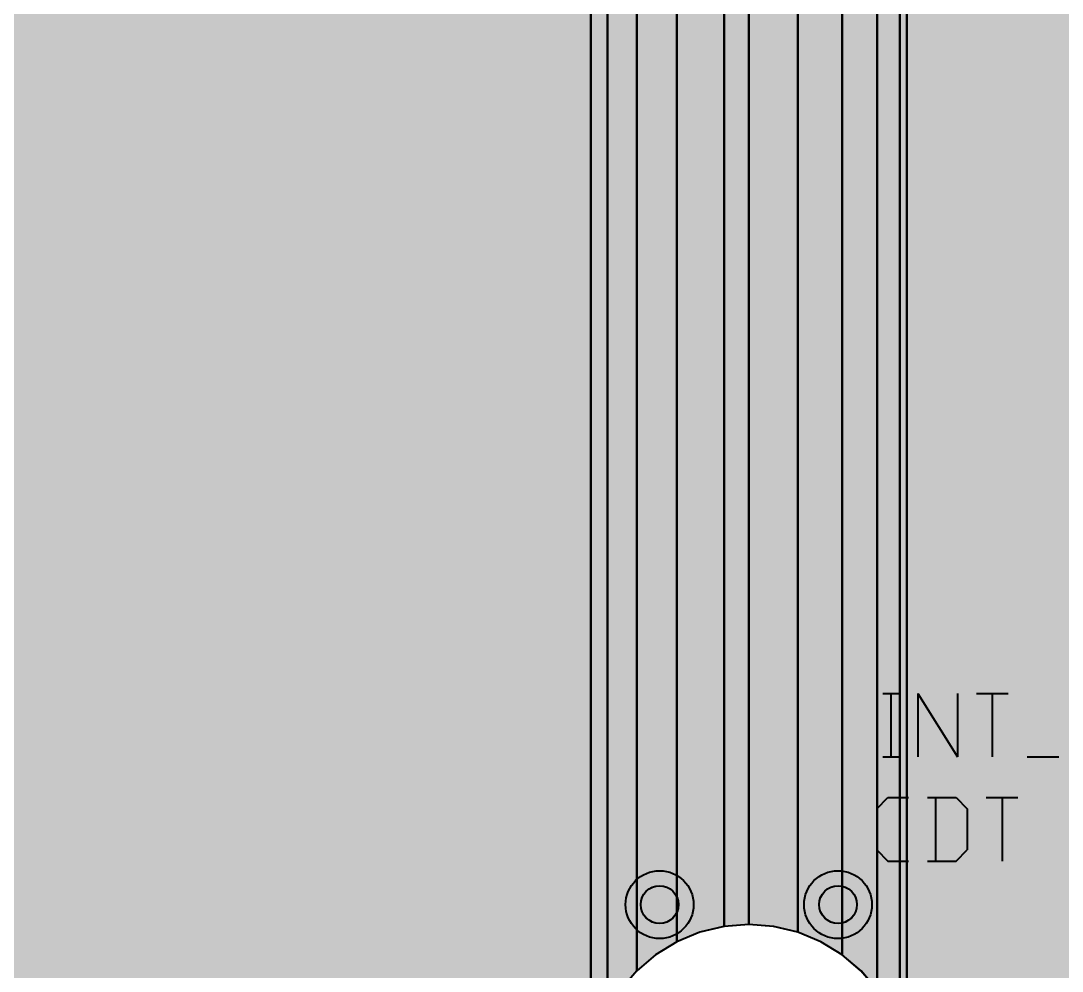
# Model space of a CAD drawing. Header units: millimetres. Extents: x 3.5 to 57, y 2.4 to 42.4.
# Drawn here: x 17.48 to 31.48, y 8.83 to 21.62 of the extents above; entities that cross this region are included whole.
import ezdxf

# ---------------------------------------------------------------- set-up
doc = ezdxf.new("R2010")
doc.units = ezdxf.units.MM
for name, color, linetype in [('bottom_copper', 7, 'Continuous'), ('drill_plated', 7, 'Continuous'), ('top_copper', 7, 'Continuous'), ('top_silk', 7, 'Continuous')]:
    doc.layers.add(name, color=color, linetype=linetype)

# ---------------------------------------------------------------- blocks, each defined once
blk = doc.blocks.new('Block5876')
at = {"layer": 'bottom_copper', "lineweight": 40}
for points in [[(4.7359, 0), (1.4677, 0), (1.4677, 38.9999), (4.7359, 38.9999), (4.7359, 0)], [(1.4677, 4.5353), (1.448, 4.8691), (1.3698, 5.1946), (1.3698, 34.076), (1.448, 34.4015), (1.4677, 34.7353), (1.4677, 4.5353)], [(1.3698, 5.1946), (1.2417, 5.5039), (1.0668, 5.7894), (1.0668, 33.4812), (1.2417, 33.7667), (1.3698, 34.076), (1.3698, 5.1946)], [(1.0668, 5.7894), (0.8494, 6.044), (0.5948, 6.2614), (0.5948, 33.0092), (0.8494, 33.2266), (1.0668, 33.4812), (1.0668, 5.7894)], [(0.5948, 6.2614), (0.3093, 6.4363), (0, 6.5644), (0, 32.7062), (0.3093, 32.8343), (0.5948, 33.0092), (0.5948, 6.2614)], [(0, 6.5644), (-0.3255, 6.6426), (-0.6593, 6.6689), (-0.6593, 32.6017), (-0.3255, 32.628), (0, 32.7062), (0, 6.5644)]]:
    blk.add_hatch(color=7, dxfattribs=at).paths.add_polyline_path(points, flags=0)
at = {"layer": 'bottom_copper', "color": 7, "lineweight": 40}
for points in [[(4.7359, 0), (1.4677, 0), (1.4677, 38.9999), (4.7359, 38.9999), (4.7359, 0)], [(1.4677, 4.5353), (1.448, 4.8691), (1.3698, 5.1946), (1.3698, 34.076), (1.448, 34.4015), (1.4677, 34.7353), (1.4677, 4.5353)], [(1.3698, 5.1946), (1.2417, 5.5039), (1.0668, 5.7894), (1.0668, 33.4812), (1.2417, 33.7667), (1.3698, 34.076), (1.3698, 5.1946)], [(1.0668, 5.7894), (0.8494, 6.044), (0.5948, 6.2614), (0.5948, 33.0092), (0.8494, 33.2266), (1.0668, 33.4812), (1.0668, 5.7894)], [(0.5948, 6.2614), (0.3093, 6.4363), (0, 6.5644), (0, 32.7062), (0.3093, 32.8343), (0.5948, 33.0092), (0.5948, 6.2614)], [(0, 6.5644), (-0.3255, 6.6426), (-0.6593, 6.6689), (-0.6593, 32.6017), (-0.3255, 32.628), (0, 32.7062), (0, 6.5644)]]:
    blk.add_lwpolyline(points, close=True, dxfattribs=at)
blk = doc.blocks.new('Block6807')
at = {"layer": 'bottom_copper', "lineweight": 40}
for points in [[(9.5036, 0), (0.9636, 0), (0.9636, 38.9999), (9.5036, 38.9999), (9.5036, 0)], [(9.7296, 5.5039), (9.6015, 5.1946), (9.5233, 4.8691), (9.5036, 4.5353), (9.5036, 34.7353), (9.5233, 34.4015), (9.6015, 34.076), (9.7296, 33.7667), (9.7296, 5.5039)], [(10.1219, 6.044), (9.9045, 5.7894), (9.7296, 5.5039), (9.7296, 33.7667), (9.9045, 33.4812), (10.1219, 33.2266), (10.1219, 6.044)], [(10.662, 6.4363), (10.3765, 6.2614), (10.1219, 6.044), (10.1219, 33.2266), (10.3765, 33.0092), (10.662, 32.8343), (10.662, 6.4363)], [(11.2968, 6.6426), (10.9713, 6.5644), (10.662, 6.4363), (10.662, 32.8343), (10.9713, 32.7062), (11.2968, 32.628), (11.2968, 6.6426)], [(11.6306, 6.6689), (11.2968, 6.6426), (11.2968, 32.628), (11.6306, 32.6017), (11.6306, 6.6689)]]:
    blk.add_hatch(color=7, dxfattribs=at).paths.add_polyline_path(points, flags=0)
at = {"layer": 'bottom_copper', "color": 7, "lineweight": 40}
for points in [[(9.5036, 0), (0.9636, 0), (0.9636, 38.9999), (9.5036, 38.9999), (9.5036, 0)], [(9.7296, 5.5039), (9.6015, 5.1946), (9.5233, 4.8691), (9.5036, 4.5353), (9.5036, 34.7353), (9.5233, 34.4015), (9.6015, 34.076), (9.7296, 33.7667), (9.7296, 5.5039)], [(10.1219, 6.044), (9.9045, 5.7894), (9.7296, 5.5039), (9.7296, 33.7667), (9.9045, 33.4812), (10.1219, 33.2266), (10.1219, 6.044)], [(10.662, 6.4363), (10.3765, 6.2614), (10.1219, 6.044), (10.1219, 33.2266), (10.3765, 33.0092), (10.662, 32.8343), (10.662, 6.4363)], [(11.2968, 6.6426), (10.9713, 6.5644), (10.662, 6.4363), (10.662, 32.8343), (10.9713, 32.7062), (11.2968, 32.628), (11.2968, 6.6426)], [(11.6306, 6.6689), (11.2968, 6.6426), (11.2968, 32.628), (11.6306, 32.6017), (11.6306, 6.6689)]]:
    blk.add_lwpolyline(points, close=True, dxfattribs=at)
blk = doc.blocks.new('Block27334')
at = {"layer": 'top_copper', "lineweight": 40}
for points in [[(4.7367, 0), (1.4677, 0), (1.4677, 38.9999), (4.7367, 38.9999), (4.7367, 0)], [(1.4677, 4.5353), (1.448, 4.8691), (1.3698, 5.1946), (1.3698, 34.076), (1.448, 34.4015), (1.4677, 34.7353), (1.4677, 4.5353)], [(1.3698, 5.1946), (1.2417, 5.5039), (1.0668, 5.7894), (1.0668, 33.4812), (1.2417, 33.7667), (1.3698, 34.076), (1.3698, 5.1946)], [(1.0668, 5.7894), (0.8494, 6.044), (0.5948, 6.2614), (0.5948, 33.0092), (0.8494, 33.2266), (1.0668, 33.4812), (1.0668, 5.7894)], [(0.5948, 6.2614), (0.3093, 6.4363), (0, 6.5644), (0, 32.7062), (0.3093, 32.8343), (0.5948, 33.0092), (0.5948, 6.2614)], [(0, 6.5644), (-0.3255, 6.6426), (-0.6593, 6.6689), (-0.6593, 32.6017), (-0.3255, 32.628), (0, 32.7062), (0, 6.5644)]]:
    blk.add_hatch(color=7, dxfattribs=at).paths.add_polyline_path(points, flags=0)
at = {"layer": 'top_copper', "color": 7, "lineweight": 40}
for points in [[(4.7367, 0), (1.4677, 0), (1.4677, 38.9999), (4.7367, 38.9999), (4.7367, 0)], [(1.4677, 4.5353), (1.448, 4.8691), (1.3698, 5.1946), (1.3698, 34.076), (1.448, 34.4015), (1.4677, 34.7353), (1.4677, 4.5353)], [(1.3698, 5.1946), (1.2417, 5.5039), (1.0668, 5.7894), (1.0668, 33.4812), (1.2417, 33.7667), (1.3698, 34.076), (1.3698, 5.1946)], [(1.0668, 5.7894), (0.8494, 6.044), (0.5948, 6.2614), (0.5948, 33.0092), (0.8494, 33.2266), (1.0668, 33.4812), (1.0668, 5.7894)], [(0.5948, 6.2614), (0.3093, 6.4363), (0, 6.5644), (0, 32.7062), (0.3093, 32.8343), (0.5948, 33.0092), (0.5948, 6.2614)], [(0, 6.5644), (-0.3255, 6.6426), (-0.6593, 6.6689), (-0.6593, 32.6017), (-0.3255, 32.628), (0, 32.7062), (0, 6.5644)]]:
    blk.add_lwpolyline(points, close=True, dxfattribs=at)
blk = doc.blocks.new('Block28385')
at = {"layer": 'top_copper', "lineweight": 40}
for points in [[(9.5036, 0), (0.9636, 0), (0.9636, 38.9999), (9.5036, 38.9999), (9.5036, 0)], [(9.7296, 5.5039), (9.6015, 5.1946), (9.5233, 4.8691), (9.5036, 4.5353), (9.5036, 34.7353), (9.5233, 34.4015), (9.6015, 34.076), (9.7296, 33.7667), (9.7296, 5.5039)], [(10.1219, 6.044), (9.9045, 5.7894), (9.7296, 5.5039), (9.7296, 33.7667), (9.9045, 33.4812), (10.1219, 33.2266), (10.1219, 6.044)], [(10.662, 6.4363), (10.3765, 6.2614), (10.1219, 6.044), (10.1219, 33.2266), (10.3765, 33.0092), (10.662, 32.8343), (10.662, 6.4363)], [(11.2968, 6.6426), (10.9713, 6.5644), (10.662, 6.4363), (10.662, 32.8343), (10.9713, 32.7062), (11.2968, 32.628), (11.2968, 6.6426)], [(11.6306, 6.6689), (11.2968, 6.6426), (11.2968, 32.628), (11.6306, 32.6017), (11.6306, 6.6689)]]:
    blk.add_hatch(color=7, dxfattribs=at).paths.add_polyline_path(points, flags=0)
at = {"layer": 'top_copper', "color": 7, "lineweight": 40}
for points in [[(9.5036, 0), (0.9636, 0), (0.9636, 38.9999), (9.5036, 38.9999), (9.5036, 0)], [(9.7296, 5.5039), (9.6015, 5.1946), (9.5233, 4.8691), (9.5036, 4.5353), (9.5036, 34.7353), (9.5233, 34.4015), (9.6015, 34.076), (9.7296, 33.7667), (9.7296, 5.5039)], [(10.1219, 6.044), (9.9045, 5.7894), (9.7296, 5.5039), (9.7296, 33.7667), (9.9045, 33.4812), (10.1219, 33.2266), (10.1219, 6.044)], [(10.662, 6.4363), (10.3765, 6.2614), (10.1219, 6.044), (10.1219, 33.2266), (10.3765, 33.0092), (10.662, 32.8343), (10.662, 6.4363)], [(11.2968, 6.6426), (10.9713, 6.5644), (10.662, 6.4363), (10.662, 32.8343), (10.9713, 32.7062), (11.2968, 32.628), (11.2968, 6.6426)], [(11.6306, 6.6689), (11.2968, 6.6426), (11.2968, 32.628), (11.6306, 32.6017), (11.6306, 6.6689)]]:
    blk.add_lwpolyline(points, close=True, dxfattribs=at)

msp = doc.modelspace()

# ---------------------------------------------------------------- hatches: boundary and pattern name
at = {"layer": 'bottom_copper', "lineweight": 40}
for points in [[(26.319, 9.677), (26.305, 9.63), (26.281, 9.586), (26.25, 9.547), (26.211, 9.516), (26.168, 9.492), (26.12, 9.478), (26.07, 9.473), (26.021, 9.478), (25.973, 9.492), (25.929, 9.516), (25.891, 9.547), (25.859, 9.586), (25.836, 9.63), (25.821, 9.677), (25.816, 9.727), (25.821, 9.777), (25.836, 9.824), (25.859, 9.868), (25.891, 9.907), (25.929, 9.938), (25.973, 9.962), (26.021, 9.976), (26.07, 9.981), (26.12, 9.976), (26.168, 9.962), (26.211, 9.938), (26.25, 9.907), (26.281, 9.868), (26.305, 9.824), (26.319, 9.777), (26.324, 9.727), (26.319, 9.677)], [(28.719, 9.677), (28.705, 9.63), (28.681, 9.586), (28.65, 9.547), (28.611, 9.516), (28.568, 9.492), (28.52, 9.478), (28.47, 9.473), (28.421, 9.478), (28.373, 9.492), (28.329, 9.516), (28.291, 9.547), (28.259, 9.586), (28.236, 9.63), (28.221, 9.677), (28.216, 9.727), (28.221, 9.777), (28.236, 9.824), (28.259, 9.868), (28.291, 9.907), (28.329, 9.938), (28.373, 9.962), (28.421, 9.976), (28.47, 9.981), (28.52, 9.976), (28.568, 9.962), (28.611, 9.938), (28.65, 9.907), (28.681, 9.868), (28.705, 9.824), (28.719, 9.777), (28.724, 9.727), (28.719, 9.677)]]:
    msp.add_hatch(color=7, dxfattribs=at).paths.add_polyline_path(points, flags=0)
at = {"layer": 'drill_plated', "lineweight": 40}
for points in [[(26.319, 9.677), (26.305, 9.63), (26.281, 9.586), (26.25, 9.547), (26.211, 9.516), (26.168, 9.492), (26.12, 9.478), (26.07, 9.473), (26.021, 9.478), (25.973, 9.492), (25.929, 9.516), (25.891, 9.547), (25.859, 9.586), (25.836, 9.63), (25.821, 9.677), (25.816, 9.727), (25.821, 9.777), (25.836, 9.824), (25.859, 9.868), (25.891, 9.907), (25.929, 9.938), (25.973, 9.962), (26.021, 9.976), (26.07, 9.981), (26.12, 9.976), (26.168, 9.962), (26.211, 9.938), (26.25, 9.907), (26.281, 9.868), (26.305, 9.824), (26.319, 9.777), (26.324, 9.727), (26.319, 9.677)], [(28.719, 9.677), (28.705, 9.63), (28.681, 9.586), (28.65, 9.547), (28.611, 9.516), (28.568, 9.492), (28.52, 9.478), (28.47, 9.473), (28.421, 9.478), (28.373, 9.492), (28.329, 9.516), (28.291, 9.547), (28.259, 9.586), (28.236, 9.63), (28.221, 9.677), (28.216, 9.727), (28.221, 9.777), (28.236, 9.824), (28.259, 9.868), (28.291, 9.907), (28.329, 9.938), (28.373, 9.962), (28.421, 9.976), (28.47, 9.981), (28.52, 9.976), (28.568, 9.962), (28.611, 9.938), (28.65, 9.907), (28.681, 9.868), (28.705, 9.824), (28.719, 9.777), (28.724, 9.727), (28.719, 9.677)]]:
    msp.add_hatch(color=7, dxfattribs=at).paths.add_polyline_path(points, flags=0)
at = {"layer": 'top_copper', "lineweight": 40}
for points in [[(26.319, 9.677), (26.305, 9.63), (26.281, 9.586), (26.25, 9.547), (26.211, 9.516), (26.168, 9.492), (26.12, 9.478), (26.07, 9.473), (26.021, 9.478), (25.973, 9.492), (25.929, 9.516), (25.891, 9.547), (25.859, 9.586), (25.836, 9.63), (25.821, 9.677), (25.816, 9.727), (25.821, 9.777), (25.836, 9.824), (25.859, 9.868), (25.891, 9.907), (25.929, 9.938), (25.973, 9.962), (26.021, 9.976), (26.07, 9.981), (26.12, 9.976), (26.168, 9.962), (26.211, 9.938), (26.25, 9.907), (26.281, 9.868), (26.305, 9.824), (26.319, 9.777), (26.324, 9.727), (26.319, 9.677)], [(28.719, 9.677), (28.705, 9.63), (28.681, 9.586), (28.65, 9.547), (28.611, 9.516), (28.568, 9.492), (28.52, 9.478), (28.47, 9.473), (28.421, 9.478), (28.373, 9.492), (28.329, 9.516), (28.291, 9.547), (28.259, 9.586), (28.236, 9.63), (28.221, 9.677), (28.216, 9.727), (28.221, 9.777), (28.236, 9.824), (28.259, 9.868), (28.291, 9.907), (28.329, 9.938), (28.373, 9.962), (28.421, 9.976), (28.47, 9.981), (28.52, 9.976), (28.568, 9.962), (28.611, 9.938), (28.65, 9.907), (28.681, 9.868), (28.705, 9.824), (28.719, 9.777), (28.724, 9.727), (28.719, 9.677)]]:
    msp.add_hatch(color=7, dxfattribs=at).paths.add_polyline_path(points, flags=0)

# ---------------------------------------------------------------- linework, layer by layer
at = {"layer": 'bottom_copper', "color": 7, "lineweight": 40}
for p, q in [((27.27, 9.461), (27.27, 35.394)), ((27.27, 35.394), (27.27, 9.461)), ((26.936, 9.434), (26.611, 9.356)), ((27.27, 9.461), (26.936, 9.434)), ((27.604, 9.434), (27.27, 9.461)), ((27.93, 9.356), (27.604, 9.434)), ((26.611, 9.356), (26.302, 9.228)), ((28.239, 9.228), (27.93, 9.356)), ((26.302, 9.228), (26.016, 9.053)), ((28.524, 9.053), (28.239, 9.228)), ((26.016, 9.053), (25.762, 8.836)), ((28.779, 8.836), (28.524, 9.053)), ((25.762, 8.836), (25.544, 8.581)), ((28.996, 8.581), (28.779, 8.836))]:
    msp.add_line(p, q, dxfattribs=at)
for points in [[(26.319, 9.677), (26.305, 9.63), (26.281, 9.586), (26.25, 9.547), (26.211, 9.516), (26.168, 9.492), (26.12, 9.478), (26.07, 9.473), (26.021, 9.478), (25.973, 9.492), (25.929, 9.516), (25.891, 9.547), (25.859, 9.586), (25.836, 9.63), (25.821, 9.677), (25.816, 9.727), (25.821, 9.777), (25.836, 9.824), (25.859, 9.868), (25.891, 9.907), (25.929, 9.938), (25.973, 9.962), (26.021, 9.976), (26.07, 9.981), (26.12, 9.976), (26.168, 9.962), (26.211, 9.938), (26.25, 9.907), (26.281, 9.868), (26.305, 9.824), (26.319, 9.777), (26.324, 9.727), (26.319, 9.677)], [(28.719, 9.677), (28.705, 9.63), (28.681, 9.586), (28.65, 9.547), (28.611, 9.516), (28.568, 9.492), (28.52, 9.478), (28.47, 9.473), (28.421, 9.478), (28.373, 9.492), (28.329, 9.516), (28.291, 9.547), (28.259, 9.586), (28.236, 9.63), (28.221, 9.677), (28.216, 9.727), (28.221, 9.777), (28.236, 9.824), (28.259, 9.868), (28.291, 9.907), (28.329, 9.938), (28.373, 9.962), (28.421, 9.976), (28.47, 9.981), (28.52, 9.976), (28.568, 9.962), (28.611, 9.938), (28.65, 9.907), (28.681, 9.868), (28.705, 9.824), (28.719, 9.777), (28.724, 9.727), (28.719, 9.677)]]:
    msp.add_lwpolyline(points, close=True, dxfattribs=at)
for centre, major_axis in [((26.07, 9.727), (0.457, 0)), ((28.47, 9.727), (0.457, 0)), ((26.07, 9.727), (0.254, 0)), ((28.47, 9.727), (0.254, 0))]:
    msp.add_ellipse(centre, major_axis=major_axis, ratio=1, dxfattribs=at)
at = {"layer": 'drill_plated', "color": 7, "lineweight": 40}
for points in [[(26.319, 9.677), (26.305, 9.63), (26.281, 9.586), (26.25, 9.547), (26.211, 9.516), (26.168, 9.492), (26.12, 9.478), (26.07, 9.473), (26.021, 9.478), (25.973, 9.492), (25.929, 9.516), (25.891, 9.547), (25.859, 9.586), (25.836, 9.63), (25.821, 9.677), (25.816, 9.727), (25.821, 9.777), (25.836, 9.824), (25.859, 9.868), (25.891, 9.907), (25.929, 9.938), (25.973, 9.962), (26.021, 9.976), (26.07, 9.981), (26.12, 9.976), (26.168, 9.962), (26.211, 9.938), (26.25, 9.907), (26.281, 9.868), (26.305, 9.824), (26.319, 9.777), (26.324, 9.727), (26.319, 9.677)], [(28.719, 9.677), (28.705, 9.63), (28.681, 9.586), (28.65, 9.547), (28.611, 9.516), (28.568, 9.492), (28.52, 9.478), (28.47, 9.473), (28.421, 9.478), (28.373, 9.492), (28.329, 9.516), (28.291, 9.547), (28.259, 9.586), (28.236, 9.63), (28.221, 9.677), (28.216, 9.727), (28.221, 9.777), (28.236, 9.824), (28.259, 9.868), (28.291, 9.907), (28.329, 9.938), (28.373, 9.962), (28.421, 9.976), (28.47, 9.981), (28.52, 9.976), (28.568, 9.962), (28.611, 9.938), (28.65, 9.907), (28.681, 9.868), (28.705, 9.824), (28.719, 9.777), (28.724, 9.727), (28.719, 9.677)]]:
    msp.add_lwpolyline(points, close=True, dxfattribs=at)
for centre in [(26.07, 9.727), (28.47, 9.727)]:
    msp.add_ellipse(centre, major_axis=(0.254, 0), ratio=1, dxfattribs=at)
at = {"layer": 'top_copper', "color": 7, "lineweight": 40}
for p, q in [((27.27, 9.461), (27.27, 35.394)), ((27.27, 35.394), (27.27, 9.461)), ((26.936, 9.434), (26.611, 9.356)), ((27.27, 9.461), (26.936, 9.434)), ((27.604, 9.434), (27.27, 9.461)), ((27.93, 9.356), (27.604, 9.434)), ((26.611, 9.356), (26.302, 9.228)), ((28.239, 9.228), (27.93, 9.356)), ((26.302, 9.228), (26.016, 9.053)), ((28.524, 9.053), (28.239, 9.228)), ((26.016, 9.053), (25.762, 8.836)), ((28.779, 8.836), (28.524, 9.053)), ((25.762, 8.836), (25.544, 8.581)), ((28.996, 8.581), (28.779, 8.836))]:
    msp.add_line(p, q, dxfattribs=at)
for points in [[(26.319, 9.677), (26.305, 9.63), (26.281, 9.586), (26.25, 9.547), (26.211, 9.516), (26.168, 9.492), (26.12, 9.478), (26.07, 9.473), (26.021, 9.478), (25.973, 9.492), (25.929, 9.516), (25.891, 9.547), (25.859, 9.586), (25.836, 9.63), (25.821, 9.677), (25.816, 9.727), (25.821, 9.777), (25.836, 9.824), (25.859, 9.868), (25.891, 9.907), (25.929, 9.938), (25.973, 9.962), (26.021, 9.976), (26.07, 9.981), (26.12, 9.976), (26.168, 9.962), (26.211, 9.938), (26.25, 9.907), (26.281, 9.868), (26.305, 9.824), (26.319, 9.777), (26.324, 9.727), (26.319, 9.677)], [(28.719, 9.677), (28.705, 9.63), (28.681, 9.586), (28.65, 9.547), (28.611, 9.516), (28.568, 9.492), (28.52, 9.478), (28.47, 9.473), (28.421, 9.478), (28.373, 9.492), (28.329, 9.516), (28.291, 9.547), (28.259, 9.586), (28.236, 9.63), (28.221, 9.677), (28.216, 9.727), (28.221, 9.777), (28.236, 9.824), (28.259, 9.868), (28.291, 9.907), (28.329, 9.938), (28.373, 9.962), (28.421, 9.976), (28.47, 9.981), (28.52, 9.976), (28.568, 9.962), (28.611, 9.938), (28.65, 9.907), (28.681, 9.868), (28.705, 9.824), (28.719, 9.777), (28.724, 9.727), (28.719, 9.677)]]:
    msp.add_lwpolyline(points, close=True, dxfattribs=at)
for centre, major_axis in [((26.07, 9.727), (0.457, 0)), ((28.47, 9.727), (0.457, 0)), ((26.07, 9.727), (0.254, 0)), ((28.47, 9.727), (0.254, 0))]:
    msp.add_ellipse(centre, major_axis=major_axis, ratio=1, dxfattribs=at)
at = {"layer": 'top_silk', "color": 7, "lineweight": 40}
for p, q in [((29.072, 12.568), (29.286, 12.568)), ((29.179, 12.568), (29.179, 11.714)), ((29.542, 12.568), (29.542, 11.714)), ((29.542, 12.568), (30.075, 11.714)), ((30.075, 12.568), (30.075, 11.714)), ((30.331, 12.568), (30.758, 12.568)), ((30.544, 12.568), (30.544, 11.714)), ((29.072, 11.714), (29.286, 11.714)), ((31.014, 11.714), (31.441, 11.714)), ((28.99, 11.018), (29.14, 11.168)), ((29.14, 11.168), (29.417, 11.168)), ((29.673, 11.168), (30.057, 11.168)), ((29.78, 11.168), (29.78, 10.314)), ((30.057, 11.168), (30.206, 11.018)), ((30.462, 11.168), (30.889, 11.168)), ((30.676, 11.168), (30.676, 10.314)), ((28.99, 11.018), (28.99, 10.464)), ((30.206, 11.018), (30.206, 10.464)), ((28.99, 10.464), (29.14, 10.314)), ((30.057, 10.314), (30.206, 10.464)), ((29.14, 10.314), (29.417, 10.314)), ((29.673, 10.314), (30.057, 10.314))]:
    msp.add_line(p, q, dxfattribs=at)

# ---------------------------------------------------------------- block references
at = {"layer": 'bottom_copper'}
for name, p in [('Block6807', (15.64, 2.792)), ('Block5876', (27.93, 2.792))]:
    msp.add_blockref(name, p, dxfattribs=at)
at = {"layer": 'top_copper'}
for name, p in [('Block28385', (15.64, 2.792)), ('Block27334', (27.93, 2.792))]:
    msp.add_blockref(name, p, dxfattribs=at)

doc.saveas('drawing.dxf')
